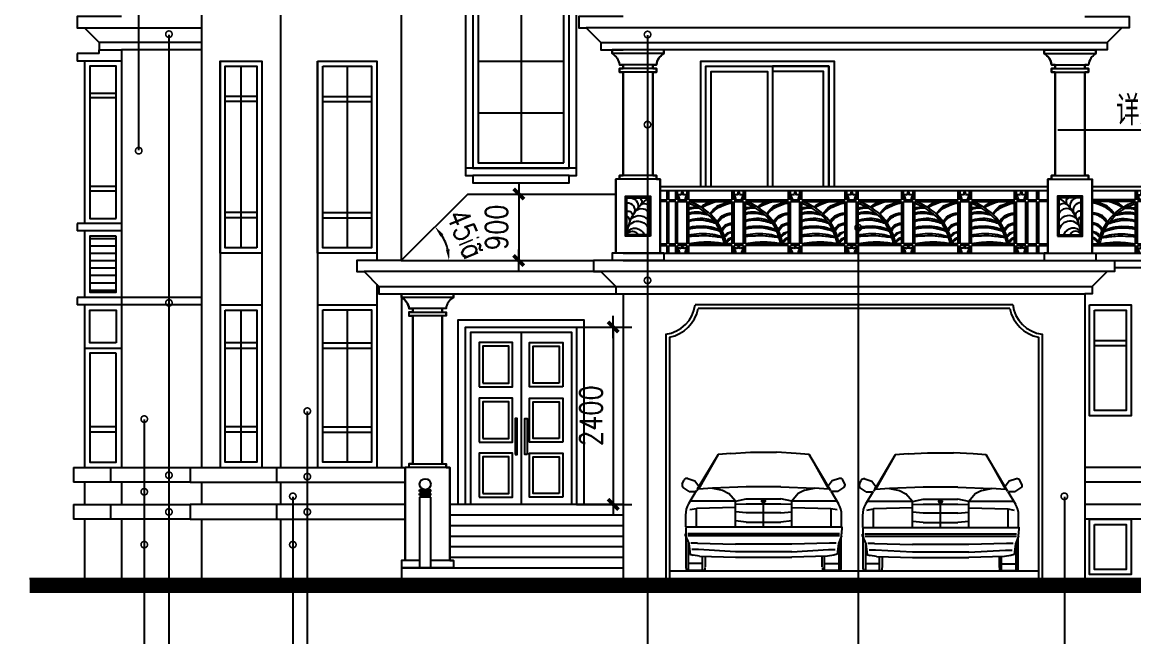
# Model space of a CAD drawing. Extents: x 12400 to 217743, y 86702 to 209848.
# Drawn here: x 24132 to 39155, y 146890 to 155206 of the extents above; entities that cross this region are included whole.
import ezdxf

# ---------------------------------------------------------------- set-up
doc = ezdxf.new("R2010")
doc.units = 0
doc.header["$LTSCALE"] = 200
doc.layers.get('0').update_dxf_attribs({"linetype": 'CONTINUOUS'})
doc.layers.get('DEFPOINTS').update_dxf_attribs({"linetype": 'CONTINUOUS'})
for name, color, linetype in [('BZ', 11, 'CONTINUOUS'), ('GROUND', 2, 'CONTINUOUS'), ('LM', 143, 'CONTINUOUS'), ('LM-2', 5, 'CONTINUOUS'), ('LM-4', 4, 'CONTINUOUS'), ('LM-8', 8, 'CONTINUOUS'), ('PUB_DIM', 3, 'CONTINUOUS'), ('PUB_TEXT', 7, 'CONTINUOUS')]:
    doc.layers.add(name, color=color, linetype=linetype)
doc.styles.add('12$0$STANDARD', font='TXT.shx', dxfattribs={"width": 0.8})
doc.styles.add('DIM_FONT', font='SIMPLEX', dxfattribs={"width": 0.8})
doc.styles.add('HZ', font='txt', dxfattribs={"bigfont": 'hztxt'})
doc.dimstyles.new('AXIS', dxfattribs={"dimtxt": 300, "dimasz": 1, "dimexe": 250, "dimexo": 300, "dimgap": 150, "dimtad": 1, "dimdec": 0, "dimzin": 0, "dimdsep": 46, "dimtxsty": 'DIM_FONT', "dimblk": '_DIMX', "dimblk1": '_DIMX', "dimblk2": '_DIMX', "dimcen": 2.5, "dimse1": 1, "dimse2": 1, "dimclrt": 7, "dimadec": 0, "dimazin": 0, "dimtfac": 1, "dimtdec": 0, "dimtix": 1, "dimtmove": 2, "dimatfit": 3, "dimldrblk": '_DIMX', "dimfxl": 1, "dimtolj": 1, "dimtzin": 0, "dimarcsym": 0})
doc.dimstyles.new('DIMN', dxfattribs={"dimtxt": 300, "dimasz": 1, "dimexe": 250, "dimexo": 300, "dimgap": 150, "dimtad": 1, "dimdec": 0, "dimzin": 0, "dimdsep": 46, "dimtxsty": 'DIM_FONT', "dimblk": '_DIMX', "dimblk1": '_DIMX', "dimblk2": '_DIMX', "dimcen": 2.5, "dimclrt": 7, "dimadec": 0, "dimazin": 0, "dimtfac": 1, "dimtdec": 0, "dimtix": 1, "dimtmove": 2, "dimatfit": 3, "dimldrblk": '_DIMX', "dimfxl": 1, "dimtolj": 1, "dimtzin": 0, "dimarcsym": 0})

# ---------------------------------------------------------------- blocks, each defined once
blk = doc.blocks.new('A$C62BF54C6')
at = {"color": 8}
for p, q in [((486, 1571), (206, 1099)), ((486, 1571), (222, 1102)), ((661, 1586), (486, 1571)), ((661, 1586), (925, 1600)), ((925, 1600), (1276, 1600)), ((1540, 1586), (1276, 1600)), ((1716, 1571), (1540, 1586)), ((1716, 1571), (1979, 1102)), ((2012, 1077), (1716, 1571)), ((3, 1174), (28, 1225)), ((76, 1245), (174, 1215)), ((174, 1215), (227, 1144)), ((2028, 1215), (1975, 1144)), ((2126, 1245), (2028, 1215)), ((2199, 1174), (2174, 1225)), ((96, 1069), (16, 1124)), ((189, 1077), (88, 903)), ((96, 1069), (182, 1071)), ((145, 1070), (142, 1065)), ((225, 1150), (198, 1078)), ((412, 1117), (222, 1102)), ((866, 1132), (412, 1117)), ((412, 1117), (544, 1088)), ((544, 1088), (632, 1044)), ((1335, 1132), (866, 1132)), ((1335, 1132), (1789, 1117)), ((1657, 1088), (1569, 1044)), ((1657, 1088), (1789, 1117)), ((1979, 1102), (1789, 1117)), ((2012, 1077), (2114, 903)), ((2105, 1069), (2020, 1071)), ((2059, 1065), (2056, 1070)), ((2105, 1069), (2185, 1124)), ((720, 941), (105, 941)), ((720, 941), (632, 1044)), ((720, 941), (866, 971)), ((720, 590), (720, 941)), ((720, 897), (866, 905)), ((866, 971), (1335, 971)), ((866, 905), (1335, 905)), ((1078, 951), (1077, 946)), ((1077, 946), (1079, 946)), ((1077, 942), (1077, 946)), ((1079, 942), (1077, 942)), ((1077, 938), (1077, 942)), ((1079, 938), (1077, 938)), ((1078, 934), (1077, 938)), ((1080, 955), (1078, 951)), ((1078, 951), (1080, 950)), ((1080, 935), (1078, 934)), ((1080, 930), (1078, 934)), ((1079, 947), (1081, 951)), ((1080, 950), (1079, 946)), ((1079, 942), (1079, 947)), ((1079, 946), (1079, 942)), ((1079, 942), (1079, 938)), ((1079, 938), (1079, 942)), ((1079, 938), (1080, 935)), ((1081, 934), (1079, 938)), ((1084, 958), (1080, 955)), ((1080, 955), (1083, 953)), ((1083, 953), (1080, 950)), ((1080, 935), (1083, 931)), ((1083, 931), (1080, 930)), ((1084, 927), (1080, 930)), ((1081, 951), (1084, 955)), ((1081, 934), (1084, 930)), ((1082, 932), (1096, 945)), ((1100, 942), (1082, 932)), ((1100, 937), (1082, 932)), ((1085, 956), (1083, 953)), ((1083, 931), (1085, 928)), ((1087, 961), (1084, 958)), ((1085, 956), (1084, 958)), ((1084, 955), (1087, 958)), ((1087, 927), (1084, 930)), ((1084, 927), (1085, 928)), ((1087, 924), (1084, 927)), ((1088, 959), (1085, 956)), ((1085, 928), (1088, 926)), ((1091, 963), (1087, 961)), ((1088, 959), (1087, 961)), ((1087, 958), (1091, 960)), ((1091, 924), (1087, 927)), ((1087, 924), (1088, 926)), ((1091, 922), (1087, 924)), ((1092, 961), (1088, 959)), ((1088, 926), (1092, 924)), ((1096, 964), (1091, 963)), ((1092, 961), (1091, 963)), ((1091, 960), (1095, 962)), ((1092, 924), (1091, 922)), ((1095, 923), (1091, 924)), ((1096, 921), (1091, 922)), ((1096, 962), (1092, 961)), ((1092, 924), (1096, 923)), ((1095, 962), (1100, 962)), ((1100, 922), (1095, 923)), ((1100, 965), (1096, 964)), ((1096, 964), (1096, 962)), ((1100, 962), (1096, 962)), ((1096, 945), (1100, 962)), ((1100, 942), (1096, 945)), ((1096, 923), (1096, 921)), ((1096, 923), (1100, 922)), ((1100, 920), (1096, 921)), ((1100, 937), (1100, 965)), ((1105, 964), (1100, 965)), ((1104, 962), (1100, 962)), ((1100, 962), (1105, 962)), ((1100, 962), (1105, 945)), ((1100, 942), (1105, 945)), ((1118, 932), (1100, 937)), ((1100, 922), (1104, 923)), ((1105, 923), (1100, 922)), ((1100, 920), (1100, 922)), ((1105, 921), (1100, 920)), ((1101, 942), (1118, 932)), ((1101, 590), (1101, 905)), ((1105, 964), (1104, 962)), ((1108, 961), (1104, 962)), ((1104, 923), (1108, 924)), ((1104, 923), (1105, 921)), ((1109, 963), (1105, 964)), ((1105, 962), (1109, 960)), ((1105, 945), (1118, 932)), ((1109, 924), (1105, 923)), ((1109, 922), (1105, 921)), ((1109, 963), (1108, 961)), ((1112, 959), (1108, 961)), ((1108, 924), (1112, 926)), ((1108, 924), (1109, 922)), ((1113, 961), (1109, 963)), ((1109, 960), (1113, 958)), ((1113, 927), (1109, 924)), ((1113, 924), (1109, 922)), ((1113, 961), (1112, 959)), ((1115, 956), (1112, 959)), ((1112, 926), (1115, 928)), ((1112, 926), (1113, 924)), ((1117, 958), (1113, 961)), ((1117, 955), (1113, 958)), ((1117, 930), (1113, 927)), ((1117, 927), (1113, 924)), ((1115, 956), (1117, 958)), ((1118, 953), (1115, 956)), ((1115, 928), (1118, 931)), ((1117, 927), (1115, 928)), ((1119, 955), (1117, 958)), ((1119, 951), (1117, 955)), ((1119, 934), (1117, 930)), ((1119, 930), (1117, 927)), ((1118, 953), (1119, 955)), ((1119, 950), (1118, 953)), ((1118, 931), (1119, 935)), ((1119, 930), (1118, 931)), ((1122, 951), (1119, 955)), ((1119, 950), (1122, 951)), ((1119, 951), (1121, 947)), ((1121, 946), (1119, 950)), ((1119, 935), (1121, 938)), ((1121, 938), (1119, 934)), ((1119, 935), (1122, 934)), ((1122, 934), (1119, 930)), ((1121, 947), (1121, 942)), ((1121, 946), (1123, 946)), ((1121, 942), (1121, 946)), ((1121, 938), (1121, 942)), ((1124, 942), (1121, 942)), ((1121, 942), (1121, 938)), ((1121, 938), (1123, 938)), ((1123, 946), (1122, 951)), ((1123, 938), (1122, 934)), ((1123, 946), (1124, 942)), ((1124, 942), (1123, 938)), ((1482, 941), (1335, 971)), ((1335, 905), (1482, 897)), ((1569, 1044), (1482, 941)), ((2097, 941), (1482, 941)), ((1482, 590), (1482, 941)), ((47, 766), (47, 590)), ((105, 824), (193, 839)), ((720, 854), (193, 839)), ((193, 590), (193, 839)), ((866, 780), (720, 795)), ((1335, 780), (866, 780)), ((1335, 780), (1482, 795)), ((1482, 854), (2009, 839)), ((2009, 839), (2097, 824)), ((2009, 839), (2009, 590)), ((2155, 590), (2155, 751)), ((866, 656), (720, 671)), ((866, 656), (1335, 656)), ((1482, 671), (1335, 656)), ((46, 469), (46, 499)), ((46, 469), (90, 367)), ((47, 590), (2155, 590)), ((51, 578), (51, 40)), ((76, 502), (2126, 502)), ((76, 473), (2126, 473)), ((2156, 469), (2112, 367)), ((2151, 40), (2151, 458)), ((2158, 592), (2156, 499)), ((2156, 469), (2156, 499)), ((84, 380), (84, 0)), ((90, 367), (107, 222)), ((208, 370), (120, 370)), ((208, 370), (720, 356)), ((1482, 356), (720, 356)), ((1994, 370), (1482, 356)), ((2082, 370), (1994, 370)), ((2112, 367), (2095, 222)), ((2117, 380), (2117, 0)), ((105, 224), (149, 209)), ((222, 283), (134, 283)), ((237, 195), (149, 209)), ((720, 253), (222, 283)), ((237, 195), (720, 180)), ((277, 0), (277, 193)), ((310, 192), (310, 49)), ((1482, 253), (720, 253)), ((720, 180), (1482, 180)), ((1482, 253), (1979, 283)), ((1965, 195), (1482, 180)), ((1891, 192), (1891, 49)), ((1925, 0), (1925, 193)), ((2052, 209), (1965, 195)), ((1979, 283), (2067, 283)), ((2097, 224), (2052, 209)), ((277, 95), (84, 95)), ((306, 43), (306, 0)), ((1896, 43), (1896, 0)), ((1925, 95), (2117, 95)), ((306, 0), (91, 0)), ((2111, 0), (1896, 0))]:
    blk.add_line(p, q, dxfattribs=at)
for centre, radius, start, end in [((64, 1207), 40, 72.7095, 153.6954), ((2138, 1207), 40, 26.3046, 107.2905), ((39, 1157), 40, 153.6954, 235.4801), ((2163, 1157), 40, 304.5199, 26.3046), ((346, 751), 300, 149.6204, 180), ((1855, 751), 300, 0, 30.3796), ((91, 40), 40, 180, 270), ((2111, 40), 40, 270, 0)]:
    blk.add_arc(centre, radius, start, end, dxfattribs=at)
at = {"color": 8, "style": '12$0$STANDARD', "width": 0.8, "flags": 9}
for tag in ['XSIZE', 'YSIZE']:
    blk.add_attdef(tag, (1103, 0), '', height=0.5, dxfattribs=at)
blk = doc.blocks.new('柱')
for p, q in [((-350, 2850), (350, 2850)), ((-350, 2800), (-350, 2850)), ((-350, 2800), (350, 2800)), ((350, 2800), (350, 2850)), ((-250, 2650), (250, 2650)), ((-200, 2650), (-250, 2650)), ((-250, 2600), (250, 2600)), ((-250, 2550), (-250, 2600)), ((-250, 2600), (-200, 2600)), ((-200, 2600), (-200, 2650)), ((200, 2600), (200, 2650)), ((200, 2650), (250, 2650)), ((250, 2600), (200, 2600)), ((250, 2550), (250, 2600)), ((-250, 2550), (250, 2550)), ((-200, 2550), (-250, 2550)), ((-200, 1150), (-200, 2550)), ((200, 1150), (200, 2550)), ((200, 2550), (250, 2550)), ((-300, 1100), (300, 1100)), ((-300, 100), (-300, 1100)), ((-300, 1100), (-300, 1100)), ((-250, 1150), (250, 1150)), ((-250, 1100), (-250, 1150)), ((-250, 1150), (-200, 1150)), ((-250, 1100), (250, 1100)), ((250, 1150), (200, 1150)), ((250, 1100), (250, 1150)), ((300, 100), (300, 1100)), ((300, 1100), (300, 1100)), ((-350, 100), (350, 100)), ((-350, 100), (-350, 0)), ((-350, 0), (350, 0)), ((350, 100), (350, 0))]:
    blk.add_line(p, q)
blk.add_lwpolyline([(-170, 330), (170, 330), (170, 870), (-170, 870)], close=True)
for centre, start, end in [((-449, 2625), 7.0505, 60.3636), ((449, 2625), 119.6364, 172.9495)]:
    blk.add_arc(centre, 201, start, end)
at = {"layer": 'LM-8'}
blk.add_lwpolyline([(-150, 350), (150, 350), (150, 850), (-150, 850)], close=True, dxfattribs=at)
for centre, radius, start, end in [((-538, 277), 692, 6.0341, 55.8934), ((-87, 693), 78.4, 41.2539, 143.4707), ((0, 795), 54.7, 89.5747, 222.5081), ((112, 735), 115, 86.5955, 190.686), ((144, 681), 101, 86.3754, 204.2188), ((-48, 594), 110, 44.0236, 157.6051), ((-15, 456), 153, 46.9958, 152.0128), ((126, 614), 54, 64.0938, 197.1099), ((1, 379), 154, 34.0699, 190.8408), ((195, 529), 83.9, 122.7782, 195.7813), ((42, 301), 137, 37.6189, 158.8926), ((75, 315), 82.6, 24.7476, 155.2524)]:
    blk.add_arc(centre, radius, start, end, dxfattribs=at)
blk = doc.blocks.new('TH')
for p, q in [((0, 710), (0, 835)), ((25, 710), (25, 835)), ((150, 710), (150, 835)), ((175, 710), (175, 835)), ((0, 125), (0, 685)), ((25, 710), (150, 710)), ((25, 685), (150, 685)), ((25, 125), (25, 685)), ((150, 125), (150, 685)), ((175, 710), (750, 710)), ((175, 685), (565, 685)), ((175, 685), (750, 685)), ((175, 125), (175, 685)), ((0, 0), (0, 100)), ((150, 125), (25, 125)), ((150, 100), (25, 100)), ((25, 0), (25, 100)), ((150, 0), (150, 100)), ((750, 125), (175, 125)), ((565, 125), (175, 125)), ((175, 0), (175, 100)), ((750, 100), (175, 100)), ((565, 100), (175, 100))]:
    blk.add_line(p, q)
for centre, radius, start, end in [((41, 720), 57.4, 59.1062, 106.1105), ((-59, 702), 112, 4.3251, 41.3186), ((305, 743), 236, 157.1421, 173.6725), ((-130, 743), 236, 6.3275, 22.8579), ((134, 720), 57.4, 73.8895, 120.8938), ((234, 702), 112, 138.6814, 175.6749), ((-33, 2), 714, 9.9017, 73.0283), ((-33, 2), 689, 10.2649, 72.3926), ((41, 10), 57.4, 59.1062, 106.1105), ((-59, -8), 112, 4.3251, 41.3186), ((169, 42), 100, 144.5085, 169.88), ((6, 42), 100, 10.12, 35.4915), ((134, 10), 57.4, 73.8895, 120.8938), ((234, -8), 112, 138.6814, 175.6749)]:
    blk.add_arc(centre, radius, start, end)
for points, knots in [([(298, 606), (230, 610), (207, 606), (186, 597), (175, 590)], [11.54051, 11.54051, 11.54051, 11.54051, 68.101495, 82.734987, 82.734987, 82.734987, 82.734987]), ([(311, 599), (282, 598), (213, 596), (184, 585), (175, 581)], [12.842203, 12.842203, 12.842203, 12.842203, 73.239021, 103.712336, 103.712336, 103.712336, 103.712336]), ([(339, 612), (366, 635), (407, 668), (458, 679), (488, 685)], [11.316943, 11.316943, 11.316943, 11.316943, 79.411531, 166.775768, 166.775768, 166.775768, 166.775768]), ([(344, 608), (364, 621), (424, 648), (485, 672), (526, 683), (536, 685)], [8.403903, 8.403903, 8.403903, 8.403903, 79.190626, 170.710652, 203.85402, 203.85402, 203.85402, 203.85402]), ([(455, 522), (485, 559), (558, 651), (673, 670), (750, 685)], [18.382361, 18.382361, 18.382361, 18.382361, 149.257436, 364.36972, 364.36972, 364.36972, 364.36972]), ([(460, 517), (490, 546), (568, 621), (681, 653), (750, 673)], [11.753988, 11.753988, 11.753988, 11.753988, 121.903235, 248.175263, 248.175263, 248.175263, 248.175263]), ([(422, 519), (372, 535), (328, 546), (230, 543), (197, 539), (175, 526)], [20.46358, 20.46358, 20.46358, 20.46358, 98.659831, 158.402876, 190.15021, 190.15021, 190.15021, 190.15021]), ([(435, 507), (401, 513), (350, 525), (243, 530), (197, 523), (175, 515)], [14.227381, 14.227381, 14.227381, 14.227381, 93.606029, 171.303801, 213.621379, 213.621379, 213.621379, 213.621379]), ([(519, 412), (465, 437), (421, 454), (320, 465), (202, 446), (175, 429)], [10.402189, 10.402189, 10.402189, 10.402189, 112.356432, 215.457104, 278.726643, 278.726643, 278.726643, 278.726643]), ([(550, 414), (568, 448), (616, 513), (696, 530), (750, 535)], [24.516136, 24.516136, 24.516136, 24.516136, 125.399949, 260.483794, 260.483794, 260.483794, 260.483794]), ([(557, 404), (580, 436), (618, 476), (689, 509), (732, 519), (750, 523)], [10.043055, 10.043055, 10.043055, 10.043055, 100.412782, 192.312138, 232.456968, 232.456968, 232.456968, 232.456968]), ([(532, 393), (474, 413), (391, 440), (237, 440), (186, 422), (175, 418)], [9.461171, 9.461171, 9.461171, 9.461171, 147.332663, 272.714736, 308.893502, 308.893502, 308.893502, 308.893502]), ([(582, 305), (520, 333), (434, 360), (322, 358), (204, 349), (175, 334)], [10.06018, 10.06018, 10.06018, 10.06018, 135.935988, 280.637583, 341.577987, 341.577987, 341.577987, 341.577987]), ([(591, 288), (542, 304), (426, 340), (305, 343), (175, 320)], [13.966972, 13.966972, 13.966972, 13.966972, 166.386698, 375.533597, 375.533597, 375.533597, 375.533597]), ([(611, 304), (622, 330), (649, 384), (712, 396), (750, 403)], [17.713745, 17.713745, 17.713745, 17.713745, 96.2191, 195.670393, 195.670393, 195.670393, 195.670393]), ([(617, 291), (631, 315), (663, 363), (718, 381), (750, 390)], [15.803995, 15.803995, 15.803995, 15.803995, 97.46221, 184.250808, 184.250808, 184.250808, 184.250808]), ([(619, 217), (568, 230), (482, 258), (349, 259), (215, 249), (175, 235)], [12.447391, 12.447391, 12.447391, 12.447391, 130.535251, 287.275388, 383.518027, 383.518027, 383.518027, 383.518027]), ([(645, 219), (658, 239), (684, 276), (728, 284), (750, 288)], [4.876858, 4.876858, 4.876858, 4.876858, 72.66447, 135.635774, 135.635774, 135.635774, 135.635774]), ([(647, 211), (662, 225), (693, 255), (730, 276), (750, 288)], [7.051475, 7.051475, 7.051475, 7.051475, 67.236273, 135.396703, 135.396703, 135.396703, 135.396703]), ([(667, 136), (671, 151), (690, 182), (716, 205), (750, 207)], [23.037268, 23.037268, 23.037268, 23.037268, 47.127246, 111.9889, 111.9889, 111.9889, 111.9889]), ([(670, 125), (679, 142), (698, 173), (733, 192), (750, 197)], [0, 0, 0, 0, 57.585157, 111.305637, 111.305637, 111.305637, 111.305637])]:
    blk.add_open_spline(points, degree=3, knots=knots)
for points in [[(624, 204), (442, 227), (175, 219)], [(644, 125), (440, 146), (175, 125)]]:
    blk.add_spline(points, degree=3)
blk = doc.blocks.new('_DIMX')
blk.add_line((-150, 0), (150, 0))
at = {"const_width": 50}
blk.add_lwpolyline([(-70, -70), (70, 70)], dxfattribs=at)
blk = doc.blocks.new('*D2354')
at = {"layer": 'DEFPOINTS', "color": 0}
for p in [(30695, 152881), (30695, 151981), (30843, 151981)]:
    blk.add_point(p, dxfattribs=at)
at = {"layer": 'PUB_DIM', "color": 0, "lineweight": -2}
for p, q in [((30695, 152881), (31093, 152881)), ((30843, 152882), (30843, 152883)), ((30843, 152881), (30843, 151981)), ((30695, 151981), (31093, 151981)), ((30843, 151980), (30843, 151979))]:
    blk.add_line(p, q, dxfattribs=at)
for p, rotation in [((30843, 152881), 270), ((30843, 151981), 90)]:
    blk.add_blockref('_DIMX', p, dxfattribs=dict(at, rotation=rotation))
at = {"layer": 'PUB_DIM', "color": 7, "insert": (30543, 152431), "char_height": 300, "attachment_point": 5, "rotation": 90, "style": 'DIM_FONT'}
blk.add_mtext('\\A1;900', dxfattribs=at)
blk = doc.blocks.new('*D2355')
at = {"layer": 'DEFPOINTS', "color": 0}
for p in [(31624, 151081), (31624, 148681), (32120, 148681)]:
    blk.add_point(p, dxfattribs=at)
at = {"layer": 'PUB_DIM', "color": 0, "lineweight": -2}
for p, q in [((31624, 151081), (32370, 151081)), ((32120, 151080), (32120, 148682)), ((31624, 148681), (32370, 148681))]:
    blk.add_line(p, q, dxfattribs=at)
for p, rotation in [((32120, 151081), 90), ((32120, 148681), 270)]:
    blk.add_blockref('_DIMX', p, dxfattribs=dict(at, rotation=rotation))
at = {"layer": 'PUB_DIM', "color": 7, "insert": (31820, 149881), "char_height": 300, "attachment_point": 5, "rotation": 90, "style": 'DIM_FONT'}
blk.add_mtext('\\A1;2400', dxfattribs=at)
blk = doc.blocks.new('_DOTSMALL')
at = {"color": 0, "linetype": 'ByBlock', "const_width": 0.5}
blk.add_lwpolyline([(-0.0625, 0, 1), (0.0625, 0, 1)], format="xyb", close=True, dxfattribs=at)
blk = doc.blocks.new('*D2593')
at = {"layer": 'DEFPOINTS', "color": 0}
for p in [(30154, 152881), (29879, 152148), (29254, 151981), (29254, 151981), (31854, 151981)]:
    blk.add_point(p, dxfattribs=at)
at = {"layer": 'PUB_DIM', "color": 0, "lineweight": -2}
blk.add_arc((29254, 151981), 647, 13.3133, 31.6867, dxfattribs=at)
at = {"layer": 'PUB_DIM', "color": 0}
for points in [[(29785, 152305), (29824, 152336), (29711, 152438)], [(29908, 152133), (29859, 152127), (29901, 151981)]]:
    blk.add_solid(points, dxfattribs=at)
at = {"layer": 'PUB_DIM', "color": 7, "insert": (30129, 152343), "char_height": 300, "attachment_point": 5, "rotation": 292.5, "style": 'DIM_FONT'}
blk.add_mtext('\\A1;45¡ã', dxfattribs=at)

msp = doc.modelspace()

# ---------------------------------------------------------------- hatches: boundary and pattern name
at = {"layer": 'LM-8'}
h = msp.add_hatch(dxfattribs=at)
h.set_pattern_fill('_U', color=256, scale=100, style=0, pattern_type=0)
h.set_pattern_definition([(0, (-66836.78, 148680.76), (0, 100), [])])
h.paths.add_polyline_path([(25043.764, 151550.76), (25403.764, 151550.76), (25403.764, 152310.76), (25043.764, 152310.76)])

# ---------------------------------------------------------------- linework, layer by layer
for p, q in [((38993.67, 155130.76), (31753.858, 155130.76)), ((31953.858, 154930.76), (38793.67, 154930.76)), ((38793.764, 151830.76), (28753.858, 151830.76)), ((28953.858, 151630.76), (38593.764, 151630.76)), ((29259.729, 151480.76), (29259.729, 151530.76)), ((29959.858, 151480.76), (29259.729, 151480.76)), ((29959.858, 151480.76), (29959.858, 151530.76)), ((29859.793, 151330.76), (29359.793, 151330.764)), ((29359.793, 151230.76), (29359.793, 151280.76)), ((29359.793, 151280.76), (29859.793, 151280.76)), ((29409.793, 151280.76), (29409.793, 151330.76)), ((29809.793, 151280.76), (29809.793, 151330.76)), ((29859.793, 151230.76), (29859.793, 151280.76)), ((29859.793, 151230.76), (29359.793, 151230.76)), ((29409.793, 149230.76), (29409.793, 151230.76)), ((29809.793, 149230.76), (29809.793, 151230.76)), ((29309.793, 147923.76), (29309.793, 149180.76)), ((29909.793, 149180.76), (29309.793, 149180.76)), ((29359.793, 149180.76), (29359.793, 149230.76)), ((29359.793, 149230.76), (29859.793, 149230.76)), ((29859.793, 149180.76), (29859.793, 149230.76)), ((29909.793, 147923.76), (29909.793, 149180.76)), ((29259.729, 147923.76), (29259.729, 147823.76)), ((29503.764, 147923.76), (29259.729, 147923.76)), ((29959.858, 147923.76), (29653.764, 147923.76)), ((29959.858, 147923.76), (29959.858, 147823.76)), ((29959.858, 147823.76), (29259.729, 147823.76))]:
    msp.add_line(p, q)
for points in [[(30023.764, 148680.76), (30023.764, 151180.76), (31723.764, 151180.76), (31723.764, 148680.76)], [(30123.764, 148680.76), (30123.764, 151080.76), (31623.764, 151080.76), (31623.764, 148680.76)]]:
    msp.add_lwpolyline(points)
for centre, start, end in [((29160.358, 151306.093), 7.0505332, 60.3636117), ((30059.229, 151306.093), 119.6363882, 172.9494669)]:
    msp.add_arc(centre, 200.955, start, end)
at = {"layer": 'BZ'}
msp.add_line((38129.871, 153750.518), (40590.426, 153750.518), dxfattribs=at)
at = {"layer": 'GROUND'}
msp.add_line((24232.339, 147680.76), (40659.695, 147680.76), dxfattribs=at)
at = {"layer": 'GROUND', "const_width": 200}
msp.add_lwpolyline([(24232.339, 147580.76), (40659.695, 147580.76)], dxfattribs=at)
at = {"layer": 'LM'}
for p, q in [((26553.764, 160730.76), (26553.764, 149180.76)), ((27624.058, 160730.76), (27624.058, 149180.76)), ((26806.068, 154680.76), (26806.068, 149180.76)), ((27371.754, 154680.76), (27371.754, 149180.76)), ((28123.764, 154680.76), (28123.764, 149180.76)), ((28923.469, 154680.76), (28923.469, 151980.76)), ((31623.764, 153230.76), (30123.764, 153230.76)), ((31523.764, 153130.76), (30223.764, 153130.76)), ((32753.764, 152980.76), (37993.764, 152980.76)), ((32753.764, 152930.76), (37993.764, 152930.76)), ((32253.764, 152080.76), (38493.764, 152080.76)), ((28923.469, 151661.148), (28923.469, 149180.76)), ((29259.57, 151480.76), (29259.57, 149180.76)), ((26806.068, 151380.76), (27371.754, 151380.76)), ((28123.764, 151380.76), (28923.469, 151380.76)), ((37477.97, 151330.76), (33269.557, 151330.76)), ((32879.309, 150942.255), (32879.309, 147680.76)), ((26403.764, 149180.76), (29309.793, 149180.76)), ((26403.764, 149180.76), (26403.764, 148980.76)), ((27570.182, 149180.76), (27570.182, 148980.76)), ((26403.764, 148980.76), (29309.793, 148980.76)), ((26553.764, 148980.76), (26553.764, 148680.76)), ((27624.058, 148980.76), (27624.058, 148680.76)), ((29503.762, 148879.364), (29653.764, 148879.364)), ((29653.762, 148854.364), (29503.762, 148854.364)), ((29653.762, 148829.364), (29503.762, 148829.364)), ((29653.762, 148804.364), (29503.762, 148804.364)), ((29653.764, 148779.364), (29503.764, 148779.364)), ((29309.793, 148680.76), (26403.764, 148680.76)), ((26403.764, 148680.76), (26403.764, 148480.76)), ((27570.182, 148680.76), (27570.182, 148480.76)), ((32253.764, 148680.76), (29909.793, 148680.76)), ((26403.764, 148480.76), (29309.793, 148480.76)), ((26553.764, 148480.76), (26553.764, 147680.76)), ((27624.058, 148480.76), (27624.058, 147680.76)), ((29909.793, 148538.76), (32253.764, 148538.76)), ((29909.793, 148395.76), (32253.764, 148395.76)), ((29909.793, 148252.76), (32253.764, 148252.76)), ((29909.793, 148109.76), (32253.764, 148109.76)), ((29909.793, 147966.76), (32253.764, 147966.76)), ((29258.263, 147823.76), (29258.263, 147680.76)), ((29258.263, 147823.76), (32253.764, 147823.76))]:
    msp.add_line(p, q, dxfattribs=at)
for points in [[(31523.764, 153230.76), (31523.764, 158730.76), (30223.764, 158730.76), (30223.764, 153230.76)], [(27371.754, 152080.76), (26806.068, 152080.76), (26806.068, 154680.76), (27371.754, 154680.76)], [(28123.764, 154680.76), (28923.469, 154680.76), (28923.469, 152080.76), (28123.764, 152080.76)]]:
    msp.add_lwpolyline(points, close=True, dxfattribs=at)
for points in [[(30123.764, 158306.517), (30123.764, 153130.76), (30223.764, 153130.76), (30223.764, 153030.76), (31523.764, 153030.76), (31523.764, 153130.76), (31623.764, 153130.76), (31623.764, 158306.517)], [(33303.764, 152980.76), (33303.764, 154680.76), (35103.764, 154680.76), (35103.764, 152980.76)]]:
    msp.add_lwpolyline(points, dxfattribs=at)
msp.add_lwpolyline([(37477.97, 151330.76, 0.295864348), (37868.218, 150942.255), (37868.218, 147680.76)], format="xyb", dxfattribs=at)
msp.add_arc((32774.89, 151437.395), 506.031, 281.9085468, 347.8349759, dxfattribs=at)
at = {"layer": 'LM-2'}
for p, q in [((29253.764, 158630.76), (29253.764, 151980.76)), ((38493.67, 154830.76), (32253.858, 154830.76)), ((30153.764, 152880.76), (29253.764, 151980.76)), ((30153.764, 152880.76), (32153.764, 152880.76)), ((32103.812, 152080.425), (32103.812, 151980.425)), ((29253.922, 151980.76), (31853.67, 151980.76)), ((32253.828, 151980.76), (38493.828, 151980.76)), ((29253.858, 151530.76), (32153.764, 151530.76)), ((32253.764, 151530.76), (38493.764, 151530.76)), ((37520.137, 151380.76), (33227.39, 151380.76)), ((32829.309, 150984.623), (32829.309, 147680.76)), ((29503.762, 148854.364), (29503.762, 148879.364)), ((29653.762, 148854.364), (29653.762, 148879.364)), ((29503.762, 148804.364), (29503.762, 148829.364)), ((29503.764, 148779.364), (29503.764, 147823.76)), ((29528.762, 148829.364), (29528.762, 148854.364)), ((29528.762, 148779.364), (29528.762, 148804.364)), ((29628.762, 148829.364), (29628.762, 148854.364)), ((29628.762, 148779.364), (29628.762, 148804.364)), ((29653.762, 148804.364), (29653.762, 148829.364)), ((29653.764, 147823.76), (29653.764, 148779.364)), ((32879.309, 147780.76), (37868.218, 147780.76))]:
    msp.add_line(p, q, dxfattribs=at)
for points in [[(32803.67, 154830.76), (32803.828, 154780.76, 0.236911014), (32703.764, 154630.76), (32653.764, 154630.76), (32653.764, 154580.76), (32703.764, 154580.76), (32703.764, 154530.76), (32653.764, 154530.76), (32653.764, 153130.76), (32703.764, 153130.76), (32703.764, 153080.76), (32753.764, 153080.76), (32753.764, 152080.76), (32803.828, 152080.76), (32803.605, 151980.76)], [(37943.858, 154830.76), (37943.699, 154780.76, -0.236911014), (38043.764, 154630.76), (38093.764, 154630.76), (38093.764, 154580.76), (38043.764, 154580.76), (38043.764, 154530.76), (38093.764, 154530.76), (38093.764, 153130.76), (38043.764, 153130.76), (38043.764, 153080.76), (37993.764, 153080.76), (37993.764, 152080.76), (37943.699, 152080.76), (37943.922, 151980.76)], [(29259.729, 151530.76), (29259.57, 151480.76, -0.236911014), (29359.635, 151330.76), (29409.635, 151330.76), (29409.635, 151280.76), (29359.635, 151280.76), (29359.635, 151230.76), (29409.635, 151230.76), (29409.635, 149230.76), (29359.635, 149230.76), (29359.635, 149180.76), (29309.635, 149180.76), (29309.635, 147923.76), (29259.57, 147923.76), (29258.263, 147680.76)], [(29959.858, 151530.76), (29960.017, 151480.76, 0.236911014), (29859.952, 151330.76), (29809.952, 151330.76), (29809.952, 151280.76), (29859.952, 151280.76), (29859.952, 151230.76), (29809.952, 151230.76), (29809.952, 149230.76), (29859.952, 149230.76), (29859.952, 149180.76), (29909.952, 149180.76), (29909.952, 147923.76), (29960.017, 147923.76), (29959.858, 147823.76)], [(37519.691, 151384.448, 0.346667787), (37918.218, 150984.623), (37918.218, 147680.76)]]:
    msp.add_lwpolyline(points, format="xyb", dxfattribs=at)
msp.add_lwpolyline([(29253.922, 151980.76), (28653.764, 151980.76), (28653.764, 151830.76), (28753.858, 151830.76), (28953.858, 151630.76), (28953.858, 151530.76), (29253.858, 151530.76)], dxfattribs=at)
msp.add_circle((29578.764, 148954.364), 75, dxfattribs=at)
msp.add_arc((32774.89, 151437.395), 456.031, 276.8536089, 352.8659638, dxfattribs=at)
at = {"layer": 'LM-4'}
for p, q in [((32253.764, 151530.76), (32253.764, 147680.76)), ((38493.764, 151530.76), (38493.764, 147680.76))]:
    msp.add_line(p, q, dxfattribs=at)
for points in [[(32253.922, 155280.76), (31653.764, 155280.76), (31653.764, 155130.76), (31753.858, 155130.76), (31953.858, 154930.76), (31953.858, 154830.76), (32253.858, 154830.76)], [(38493.605, 155280.76), (39093.764, 155280.76), (39093.764, 155130.76), (38993.67, 155130.76), (38793.67, 154930.76), (38793.67, 154830.76), (38493.67, 154830.76)], [(32253.828, 151980.76), (31853.67, 151980.76), (31853.67, 151830.76), (31953.764, 151830.76), (32153.764, 151630.76), (32153.764, 151530.76), (32253.764, 151530.76)], [(38493.699, 151980.76), (38893.858, 151980.76), (38893.858, 151830.76), (38793.764, 151830.76), (38593.764, 151630.76), (38593.764, 151530.76), (38493.764, 151530.76)]]:
    msp.add_lwpolyline(points, dxfattribs=at)
for points in [[(32103.858, 154830.76), (32103.699, 154780.76, -0.236911014), (32203.764, 154630.76), (32253.764, 154630.76), (32253.764, 154580.76), (32203.764, 154580.76), (32203.764, 154530.76), (32253.764, 154530.76), (32253.764, 153130.76), (32203.764, 153130.76), (32203.764, 153080.76), (32153.764, 153080.76), (32153.764, 152080.76), (32103.699, 152080.76), (32103.922, 151980.76)], [(38643.67, 154830.76), (38643.828, 154780.76, 0.236911014), (38543.764, 154630.76), (38493.764, 154630.76), (38493.764, 154580.76), (38543.764, 154580.76), (38543.764, 154530.76), (38493.764, 154530.76), (38493.764, 153130.76), (38543.764, 153130.76), (38543.764, 153080.76), (38593.764, 153080.76), (38593.764, 152080.76), (38643.828, 152080.76), (38643.605, 151980.76)]]:
    msp.add_lwpolyline(points, format="xyb", dxfattribs=at)
at = {"layer": 'LM-8'}
for p, q in [((30873.764, 158660.76), (30873.764, 153300.76)), ((24973.764, 155130.76), (26553.764, 155130.76)), ((26553.764, 154930.76), (25173.764, 154930.76)), ((25173.764, 154780.76), (24873.764, 154780.76)), ((24873.764, 154780.76), (24873.764, 154680.76)), ((25173.764, 154780.76), (25173.764, 154830.76)), ((25473.764, 154830.76), (25473.764, 149180.76)), ((26553.764, 154830.76), (25473.764, 154830.76)), ((25473.764, 154680.76), (24873.764, 154680.76)), ((24973.764, 154680.76), (24973.764, 152480.76)), ((27088.911, 154610.76), (27088.911, 152150.76)), ((28523.617, 154610.76), (28523.617, 152150.76)), ((30293.764, 154680.76), (31453.764, 154680.76)), ((25403.764, 154240.76), (25043.764, 154240.76)), ((25403.764, 154180.76), (25043.764, 154180.76)), ((27301.754, 154200.76), (26876.068, 154200.76)), ((28193.764, 154200.76), (28853.469, 154200.76)), ((27301.754, 154130.76), (26876.068, 154130.76)), ((28193.764, 154130.76), (28853.469, 154130.76)), ((30293.764, 153980.76), (31453.764, 153980.76)), ((25403.764, 152980.76), (25043.764, 152980.76)), ((38593.764, 152980.76), (39418.957, 152980.76)), ((25403.764, 152920.76), (25043.764, 152920.76)), ((32753.764, 152803.514), (32847.296, 152803.514)), ((32847.296, 152803.514), (32847.296, 152930.76)), ((32872.745, 152803.514), (32872.745, 152930.76)), ((32872.745, 152803.514), (32964.336, 152803.514)), ((37545.192, 152803.514), (37545.192, 152930.76)), ((37570.641, 152803.514), (37570.641, 152930.76)), ((37570.641, 152803.514), (37697.887, 152803.514)), ((37697.887, 152803.514), (37697.887, 152930.76)), ((37723.336, 152803.514), (37723.336, 152930.76)), ((37723.336, 152803.514), (37846.053, 152803.514)), ((37846.053, 152803.514), (37846.053, 152930.76)), ((37871.502, 152803.514), (37871.502, 152930.76)), ((37871.502, 152803.514), (37993.764, 152803.514)), ((38593.764, 152930.76), (39418.957, 152930.76)), ((32847.296, 152778.065), (32753.764, 152778.065)), ((32847.296, 152208.005), (32847.296, 152778.065)), ((32964.336, 152778.065), (32872.745, 152778.065)), ((32872.745, 152208.005), (32872.745, 152778.065)), ((37545.192, 152208.005), (37545.192, 152778.065)), ((37570.641, 152208.005), (37570.641, 152778.065)), ((37697.887, 152778.065), (37570.641, 152778.065)), ((37697.887, 152208.005), (37697.887, 152778.065)), ((37723.336, 152208.005), (37723.336, 152778.065)), ((37846.053, 152778.065), (37723.336, 152778.065)), ((37846.053, 152208.005), (37846.053, 152778.065)), ((37993.764, 152778.065), (37871.502, 152778.065)), ((37871.502, 152208.005), (37871.502, 152778.065)), ((27301.754, 152630.76), (26876.068, 152630.76)), ((27301.754, 152560.76), (26876.068, 152560.76)), ((28193.764, 152630.76), (28853.469, 152630.76)), ((28193.764, 152560.76), (28853.469, 152560.76)), ((25473.764, 152480.76), (24873.764, 152480.76)), ((24873.764, 152480.76), (24873.764, 152380.76)), ((25473.764, 152380.76), (24873.764, 152380.76)), ((24973.764, 152380.76), (24973.764, 151480.76)), ((32753.764, 152208.005), (32847.296, 152208.005)), ((32753.764, 152182.556), (32847.296, 152182.556)), ((32847.296, 152080.76), (32847.296, 152182.556)), ((32872.745, 152208.005), (32964.336, 152208.005)), ((32872.745, 152080.76), (32872.745, 152182.556)), ((32872.745, 152182.556), (32964.336, 152182.556)), ((37545.192, 152080.76), (37545.192, 152182.556)), ((37570.641, 152208.005), (37697.887, 152208.005)), ((37570.641, 152080.76), (37570.641, 152182.556)), ((37570.641, 152182.556), (37697.887, 152182.556)), ((37697.887, 152080.76), (37697.887, 152182.556)), ((37723.336, 152208.005), (37846.053, 152208.005)), ((37723.336, 152080.76), (37723.336, 152182.556)), ((37723.336, 152182.556), (37846.053, 152182.556)), ((37846.053, 152080.76), (37846.053, 152182.556)), ((37871.502, 152208.005), (37993.764, 152208.005)), ((37871.502, 152080.76), (37871.502, 152182.556)), ((37871.502, 152182.556), (37993.764, 152182.556)), ((38493.764, 152080.76), (39419.387, 152080.76)), ((38643.764, 151980.76), (39473.764, 151980.76)), ((39473.764, 151880.76), (38893.858, 151880.76)), ((24873.764, 151480.76), (24873.764, 151380.76)), ((26553.764, 151480.76), (24873.764, 151480.76)), ((26553.764, 151380.76), (24873.764, 151380.76)), ((24973.764, 151380.76), (24973.764, 149180.76)), ((27088.911, 151310.76), (27088.911, 149250.76)), ((28523.617, 151312.14), (28523.617, 149250.76)), ((30873.764, 151010.76), (30873.764, 148680.76)), ((27301.754, 150865.76), (26876.068, 150865.76)), ((28193.764, 150865.76), (28853.469, 150865.76)), ((38625.774, 150900.76), (39051.459, 150900.76)), ((38625.774, 150830.76), (39051.459, 150830.76)), ((24973.764, 150795.76), (25473.764, 150795.76)), ((26876.068, 150795.76), (27301.754, 150795.76)), ((28193.764, 150795.76), (28853.469, 150795.76)), ((25403.764, 149730.76), (25043.764, 149730.76)), ((25403.764, 149660.76), (25043.764, 149660.76)), ((27301.754, 149730.76), (26876.068, 149730.76)), ((27301.754, 149660.76), (26876.068, 149660.76)), ((28193.764, 149730.76), (28853.469, 149730.76)), ((28193.764, 149660.76), (28853.469, 149660.76)), ((24823.764, 149180.76), (24823.764, 148980.76)), ((24823.764, 149180.76), (26403.764, 149180.76)), ((25323.764, 149180.76), (25323.764, 148980.76)), ((39523.764, 149180.76), (38493.764, 149180.76)), ((26403.764, 148980.76), (24823.764, 148980.76)), ((24973.764, 148980.76), (24973.764, 148680.76)), ((25473.764, 148980.76), (25473.764, 148680.76)), ((39523.764, 148980.76), (38493.764, 148980.76)), ((24823.764, 148680.76), (24823.764, 148480.76)), ((24823.764, 148680.76), (26403.764, 148680.76)), ((25323.764, 148680.76), (25323.764, 148480.76)), ((39523.764, 148680.76), (38493.764, 148680.76)), ((26403.764, 148480.76), (24823.764, 148480.76)), ((24973.764, 148480.76), (24973.764, 147680.76)), ((25473.764, 148480.76), (25473.764, 147680.76)), ((39523.764, 148480.76), (38493.764, 148480.76))]:
    msp.add_line(p, q, dxfattribs=at)
for points in [[(31453.764, 153300.76), (31453.764, 158660.76), (30293.764, 158660.76), (30293.764, 153300.76)], [(25403.764, 152550.76), (25403.764, 154610.76), (25043.764, 154610.76), (25043.764, 152550.76), (25403.764, 152550.76)], [(27301.754, 152150.76), (26876.068, 152150.76), (26876.068, 154610.76), (27301.754, 154610.76)], [(28193.764, 154610.76), (28853.469, 154610.76), (28853.469, 152150.76), (28193.764, 152150.76)], [(25403.764, 152310.76), (25043.764, 152310.76), (25043.764, 151550.76), (25403.764, 151550.76)], [(25403.764, 150865.76), (25043.764, 150865.76), (25043.764, 151310.76), (25403.764, 151310.76), (25403.764, 150865.76)], [(26876.068, 151310.76), (27301.754, 151310.76), (27301.754, 149250.76), (26876.068, 149250.76)], [(28193.764, 151312.14), (28853.469, 151312.14), (28853.469, 149250.76), (28193.764, 149250.76)], [(38555.774, 151380.76), (39121.459, 151380.76), (39121.459, 149880.76), (38555.774, 149880.76)], [(38625.774, 151310.76), (39051.459, 151310.76), (39051.459, 149950.76), (38625.774, 149950.76)], [(30307.779, 150272.968), (30759.748, 150272.968), (30759.748, 150870.156), (30307.779, 150870.156)], [(31439.748, 150272.968), (30987.779, 150272.968), (30987.779, 150870.156), (31439.748, 150870.156)], [(30357.779, 150322.968), (30709.748, 150322.968), (30709.748, 150820.156), (30357.779, 150820.156)], [(31389.748, 150322.968), (31037.779, 150322.968), (31037.779, 150820.156), (31389.748, 150820.156)], [(30307.779, 149523.464), (30759.748, 149523.464), (30759.748, 150120.652), (30307.779, 150120.652)], [(31439.748, 149523.464), (30987.779, 149523.464), (30987.779, 150120.652), (31439.748, 150120.652)], [(30357.779, 149573.464), (30709.748, 149573.464), (30709.748, 150070.652), (30357.779, 150070.652)], [(31389.748, 149573.464), (31037.779, 149573.464), (31037.779, 150070.652), (31389.748, 150070.652)], [(30792.878, 149358.199), (30820.29, 149358.199), (30820.29, 149845.864), (30792.878, 149845.864)], [(30954.65, 149358.199), (30927.237, 149358.199), (30927.237, 149845.864), (30954.65, 149845.864)], [(30307.779, 148778.958), (30759.748, 148778.958), (30759.748, 149376.146), (30307.779, 149376.146)], [(31439.748, 148778.958), (30987.779, 148778.958), (30987.779, 149376.146), (31439.748, 149376.146)], [(30357.779, 148828.958), (30709.748, 148828.958), (30709.748, 149326.146), (30357.779, 149326.146)], [(31389.748, 148828.958), (31037.779, 148828.958), (31037.779, 149326.146), (31389.748, 149326.146)], [(38555.774, 148480.76), (39121.459, 148480.76), (39121.459, 147730.76), (38555.774, 147730.76)], [(38625.774, 148410.76), (39051.459, 148410.76), (39051.459, 147800.76), (38625.774, 147800.76)]]:
    msp.add_lwpolyline(points, close=True, dxfattribs=at)
for points in [[(25473.828, 155280.76), (24873.67, 155280.76), (24873.67, 155130.76), (24973.764, 155130.76), (25173.764, 154930.76), (25173.764, 154830.76), (25473.764, 154830.76)], [(33373.764, 152980.76), (33373.764, 154610.76), (35033.764, 154610.76), (35033.764, 152980.76)], [(33373.764, 152980.76), (33373.764, 154610.76), (34273.764, 154610.76), (34273.764, 152980.76)], [(35033.764, 152980.76), (35033.764, 152980.76), (35033.764, 154610.76), (34273.764, 154610.76), (34273.764, 152980.76)], [(33443.764, 152980.76), (33443.764, 154540.76), (34203.764, 154540.76), (34203.764, 152980.76)], [(34963.764, 152980.76), (34963.764, 154540.76), (34273.764, 154540.76), (34273.764, 153050.76)], [(30193.764, 148680.76), (30193.764, 151010.76), (31553.764, 151010.76), (31553.764, 148680.76)], [(25403.764, 150725.76), (25043.764, 150725.76), (25043.764, 149250.76), (25403.764, 149250.76), (25403.764, 150725.76)]]:
    msp.add_lwpolyline(points, dxfattribs=at)
for centre, radius, start, end in [((37586.859, 152813.784), 58.444, 59.1061928, 106.1104786), ((37485.345, 152794.949), 113.569, 4.3251341, 41.3185742), ((37855.572, 152837.467), 240.168, 157.1420506, 173.6725437), ((37412.956, 152837.467), 240.168, 6.3274563, 22.8579494), ((37681.669, 152813.784), 58.444, 73.8895214, 120.8938072), ((37783.183, 152794.949), 113.569, 138.6814258, 175.6748659), ((37717.468, 152123.226), 102.192, 144.5084733, 169.8799786), ((37551.059, 152123.226), 102.192, 10.1200214, 35.4915267), ((37586.859, 152091.03), 58.444, 59.1061928, 106.1104786), ((37485.345, 152072.195), 113.569, 4.3251341, 41.3185742), ((37681.669, 152091.03), 58.444, 73.8895214, 120.8938072), ((37783.183, 152072.195), 113.569, 138.6814258, 175.6748659)]:
    msp.add_arc(centre, radius, start, end, dxfattribs=at)
at = {"layer": 'PUB_TEXT'}
for p, q in [((25706.611, 153474.191), (25706.611, 158047.226)), ((26114.78, 155036.885), (26114.78, 146191.206)), ((32583.612, 155032.257), (32583.612, 146191.206)), ((35431.22, 152418.716), (35431.22, 146191.206)), ((27985.075, 149936.471), (27985.075, 146191.206)), ((25781.618, 149828.899), (25781.618, 146191.206)), ((27789.667, 148783.831), (27789.667, 146191.206)), ((38216.924, 148783.831), (38216.924, 146191.206))]:
    msp.add_line(p, q, dxfattribs=at)

# ---------------------------------------------------------------- block references
at = {"xscale": -1}
msp.add_blockref('柱', (32453.764, 151980.76), dxfattribs=at)
for name, p in [('柱', (38293.764, 151980.76)), ('A$C62BF54C6', (33050.541, 147786.218)), ('A$C62BF54C6', (35443.237, 147780.76))]:
    msp.add_blockref(name, p)
at = {"layer": 'LM-8', "yscale": 1.017964071856216, "zscale": 1.017964071856216}
for p, xscale in [((32964.336, 152080.76), 1.017964071856216), ((33727.336, 152080.76), 1.017964071856216), ((34490.336, 152080.76), 1.017964071856216), ((35253.336, 152080.76), 1.017964071856216), ((36019.192, 152080.76), 1.017964071856216), ((36782.192, 152080.76), 1.017964071856216), ((39357.237, 152080.76), -1.017964071856216)]:
    msp.add_blockref('TH', p, dxfattribs=dict(at, xscale=xscale))
at = {"layer": 'PUB_TEXT', "yscale": 175, "zscale": 175, "rotation": 90}
for p, xscale in [((26114.78, 155043.725), 175), ((32583.612, 155039.097), 175), ((32583.612, 153820.019), 175), ((25706.611, 153467.351), -175), ((35431.22, 152425.557), 175), ((32583.612, 151712.755), 175), ((26114.78, 151408.517), 175), ((27985.075, 149943.311), 175), ((25781.618, 149835.74), 175), ((26114.78, 149076.028), 175), ((27985.075, 149057.153), 175), ((25781.618, 148852.146), 175), ((27789.667, 148790.671), 175), ((38216.924, 148790.671), 175), ((26114.78, 148579.754), 175), ((27985.075, 148579.753), 175), ((25781.618, 148136.761), 175), ((27789.667, 148136.761), 175)]:
    msp.add_blockref('_DOTSMALL', p, dxfattribs=dict(at, xscale=xscale))

# ---------------------------------------------------------------- texts
at = {"color": 7, "style": 'HZ', "width": 0.8}
msp.add_text('详建施', height=400, dxfattribs=at).set_placement((38915.105, 153811.28))

# ---------------------------------------------------------------- dimensions: what is measured, and where the dimension line sits
at = {"layer": 'PUB_DIM'}
for base, p1, p2, picture, middle in [((30842.636, 151980.76), (30695.109, 152880.76), (30695.109, 151980.76), '*D2354', (30542.636, 152430.76)), ((32119.523, 148680.76), (31623.764, 151080.76), (31623.764, 148680.76), '*D2355', (31819.523, 149880.76))]:
    dim = msp.add_linear_dim(base=base, p1=p1, p2=p2, angle=90, dimstyle='DIMN', override={"dimexo": 0, "dimblk1": '_DIMX', "dimblk2": '_DIMX', "dimsah": 1}, dxfattribs=at)
    dim.commit()
    dim.dimension.update_dxf_attribs({"geometry": picture, "text_midpoint": middle})
dim = msp.add_angular_dim_2l(base=(29878.719, 152148.216), line1=((29253.922, 151980.76), (31853.67, 151980.76)), line2=((30153.764, 152880.76), (29253.764, 151980.76)), dimstyle='AXIS', override={"dimasz": 150}, dxfattribs=at)
dim.commit()
dim.dimension.update_dxf_attribs({"geometry": '*D2593', "text_midpoint": (30128.679, 152343.162)})

doc.saveas('drawing.dxf')
